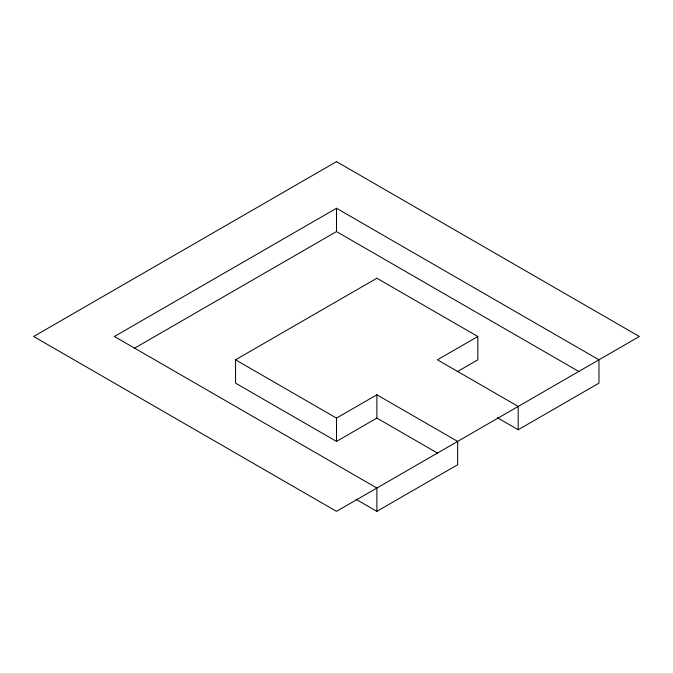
<?xml version="1.0" encoding="UTF-8"?>
<svg xmlns="http://www.w3.org/2000/svg" width="673" height="673" viewBox="0 0 673 673"><rect width="100%" height="100%" fill="white"/><g stroke="black" fill="none" stroke-linecap="round" stroke-linejoin="round"><path stroke-width="1.01" d="M497.339 417.706L518.21 429.753L598.97 383.13L598.97 359.811L336.5 208.277L114.41 336.5L376.88 488.034L376.88 511.345L355.992 499.29M134.432 348.252L336.5 231.588L578.99 371.589M437.677 453.198L376.88 418.093L336.5 441.412L235.55 383.13L235.55 359.811L376.88 278.218L477.83 336.5L477.83 359.811L457.194 371.732M235.55 359.811L336.5 418.093L376.88 394.782L457.64 441.412L457.64 464.723L376.88 511.345M477.83 336.5L437.45 359.811L518.21 406.442L518.21 429.753M376.88 394.782L376.88 418.093M336.5 208.277L336.5 231.588M336.5 418.093L336.5 441.412M336.5 161.655L33.65 336.5L336.5 511.345L639.35 336.5L336.5 161.655"/></g></svg>
